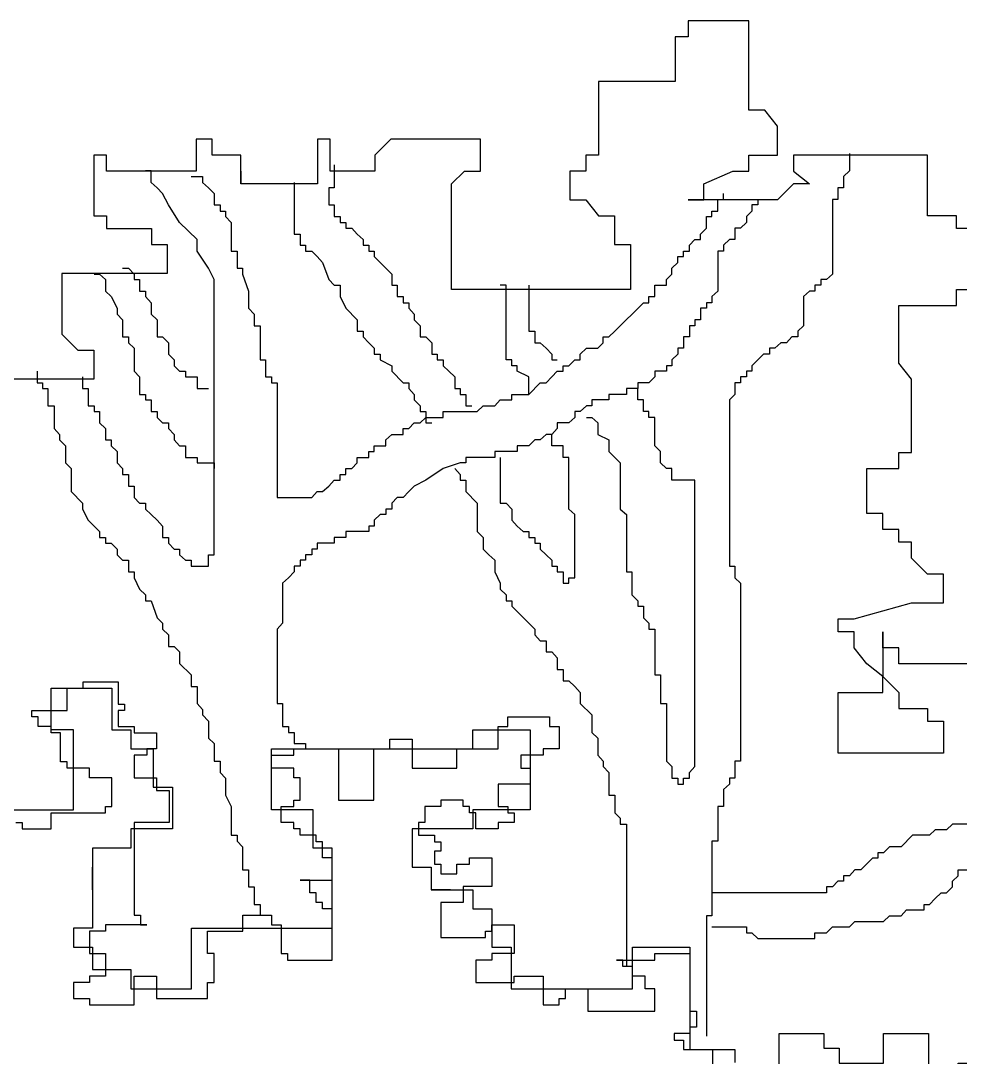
# Model space of a CAD drawing. Header units: millimetres. Extents: x 959 to 1071, y -109 to -6.
# Drawn here: x 1027.585 to 1028.397, y -76.591 to -75.696 of the extents above; entities that cross this region are included whole.
import ezdxf

# ---------------------------------------------------------------- set-up
doc = ezdxf.new("R2010")
doc.units = ezdxf.units.MM
doc.layers.add('muebless', color=90, linetype='Continuous')

# ---------------------------------------------------------------- blocks, each defined once
blk = doc.blocks.new('Arbfron2')
for points in [[(0.29536, 3.15447), (0.25672, 3.15447), (0.25672, 3.14066), (0.24568, 3.14066), (0.24568, 3.10199), (0.17943, 3.10199), (0.17943, 3.03846), (0.16838, 3.03846), (0.16838, 3.02465), (0.15458, 3.02465), (0.15458, 2.99979), (0.16838, 2.99979), (0.17943, 2.98598), (0.19323, 2.98598), (0.19323, 2.96112), (0.20703, 2.96112), (0.20703, 2.92245), (0.05245, 2.92245), (0.05245, 3.0136), (0.06349, 3.02465), (0.07729, 3.02465), (0.07729, 3.05227), (0, 3.05227), (-0.0138, 3.03846), (-0.0138, 3.02465), (-0.05245, 3.02465), (-0.05245, 3.05227), (-0.06349, 3.05227), (-0.06349, 3.0136), (-0.12974, 3.0136), (-0.12974, 3.02465), (-0.12974, 3.0136), (-0.12974, 3.03846), (-0.15458, 3.03846), (-0.15458, 3.05227), (-0.16838, 3.05227), (-0.16838, 3.02465), (-0.24568, 3.02465), (-0.24568, 3.03846), (-0.25672, 3.03846), (-0.25672, 2.98598), (-0.24568, 2.98598), (-0.24568, 2.97493), (-0.20703, 2.97493), (-0.20703, 2.96112), (-0.19323, 2.96112), (-0.19323, 2.93626), (-0.28432, 2.93626), (-0.28432, 2.88377), (-0.27052, 2.86996), (-0.25672, 2.86996), (-0.25672, 2.8451), (-0.33401, 2.8451)], [(0.50239, 2.59926), (0.4389, 2.59926), (0.4389, 2.61308), (0.4251, 2.61308), (0.4251, 2.62689), (0.4251, 2.58822), (0.4389, 2.5744), (0.4389, 2.56059), (0.46375, 2.56059), (0.46375, 2.54954), (0.47755, 2.54954), (0.47755, 2.52192), (0.38646, 2.52192), (0.38646, 2.5744), (0.4251, 2.5744), (0.4251, 2.58822), (0.4113, 2.59926), (0.40026, 2.61308), (0.40026, 2.62689), (0.38646, 2.62689), (0.38646, 2.63794), (0.40026, 2.63794), (0.44994, 2.65175), (0.47755, 2.65175), (0.47755, 2.67661), (0.46375, 2.67661), (0.44994, 2.69042), (0.44994, 2.70423), (0.4389, 2.70423), (0.4389, 2.71528), (0.4251, 2.71528), (0.4251, 2.72909), (0.4113, 2.72909), (0.4113, 2.76776), (0.4389, 2.76776), (0.4389, 2.78157), (0.44994, 2.78157), (0.44994, 2.8451), (0.4389, 2.85891), (0.4389, 2.90863), (0.48859, 2.90863), (0.48859, 2.92245), (0.50239, 2.92245)], [(0.50239, 2.97493), (0.48859, 2.97493), (0.48859, 2.98598), (0.46375, 2.98598), (0.46375, 3.03846), (0.34781, 3.03846), (0.34781, 3.02465), (0.36161, 3.0136), (0.34781, 3.0136), (0.33401, 2.99979), (0.25672, 2.99979), (0.27052, 2.99979), (0.27052, 3.0136), (0.29536, 3.02465), (0.30916, 3.02465), (0.30916, 3.03846), (0.33401, 3.03846), (0.33401, 3.06332), (0.32297, 3.07713), (0.30916, 3.07713), (0.30916, 3.15447), (0.29536, 3.15447)], [(0.39623, 3.03994), (0.39623, 3.02477), (0.39102, 3.02003), (0.39102, 3.01007), (0.38628, 3.01007), (0.38628, 3.00012), (0.38155, 3.00012), (0.38155, 2.93565), (0.37633, 2.93091), (0.3716, 2.93091), (0.3716, 2.92617), (0.36639, 2.92617), (0.36639, 2.92096), (0.36165, 2.92096), (0.35644, 2.91622), (0.35644, 2.89109), (0.3517, 2.88635), (0.3517, 2.88161), (0.34649, 2.88161), (0.34175, 2.8764), (0.33702, 2.8764), (0.33181, 2.87166), (0.32707, 2.87166), (0.32707, 2.86644), (0.32186, 2.86644), (0.31191, 2.85649), (0.31191, 2.85175), (0.30717, 2.85175), (0.30717, 2.84701), (0.30196, 2.84701), (0.30196, 2.8418), (0.29722, 2.8418), (0.29722, 2.83184), (0.29249, 2.8271), (0.29249, 2.68347), (0.29722, 2.68347), (0.29722, 2.67352), (0.30196, 2.66878), (0.30196, 2.51519), (0.29722, 2.51519), (0.29722, 2.5005), (0.29249, 2.5005), (0.29249, 2.49528), (0.28728, 2.49054), (0.28728, 2.47585), (0.28254, 2.47585), (0.28254, 2.44598), (0.27733, 2.44598), (0.27733, 2.38152), (0.27259, 2.38152), (0.27259, 2.2777)], [(-0.04906, 3.02998), (-0.04906, 3.01007), (-0.0538, 3.01007), (-0.0538, 2.99538), (-0.04906, 2.99538), (-0.04906, 2.98543), (-0.04385, 2.98543), (-0.04385, 2.98021), (-0.03911, 2.98021), (-0.03911, 2.97547), (-0.0339, 2.97547), (-0.02916, 2.97026), (-0.02395, 2.96552), (-0.02395, 2.96078), (-0.01921, 2.96078), (-0.01921, 2.95556), (-0.01448, 2.95556), (-0.01448, 2.95082), (0.00068, 2.93565), (0.00068, 2.92617), (0.00542, 2.92617), (0.00542, 2.91622), (0.01063, 2.91622), (0.01063, 2.911), (0.01537, 2.911), (0.01537, 2.90626), (0.0201, 2.90105), (0.0201, 2.89631), (0.02531, 2.89109), (0.02531, 2.88161), (0.03005, 2.88161), (0.03526, 2.8764), (0.03526, 2.86644), (0.04, 2.86644), (0.04, 2.8617), (0.04521, 2.8617), (0.04521, 2.85649), (0.04995, 2.85175), (0.05516, 2.84701), (0.05516, 2.83705), (0.0599, 2.83705), (0.0599, 2.83184), (0.06463, 2.83184), (0.06463, 2.82189), (0.06984, 2.82189)], [(-0.26649, 2.84701), (-0.26649, 2.83705), (-0.26175, 2.83705), (-0.26175, 2.82189), (-0.25654, 2.82189), (-0.25654, 2.81715), (-0.25181, 2.81715), (-0.25181, 2.80719), (-0.2466, 2.80245), (-0.2466, 2.7925), (-0.24186, 2.7925), (-0.24186, 2.78728), (-0.23665, 2.78254), (-0.23665, 2.77259), (-0.23191, 2.76785), (-0.23191, 2.76263), (-0.2267, 2.76263), (-0.2267, 2.75268), (-0.22196, 2.75268), (-0.22196, 2.74272), (-0.21723, 2.73798), (-0.21201, 2.73798), (-0.21201, 2.73277), (-0.20728, 2.72803), (-0.20207, 2.72329), (-0.19733, 2.71807), (-0.19733, 2.70812), (-0.19212, 2.70812), (-0.19212, 2.70338), (-0.18738, 2.69817), (-0.18264, 2.69817), (-0.18264, 2.69342), (-0.17743, 2.68868), (-0.1727, 2.68868), (-0.1727, 2.68347), (-0.15754, 2.68347), (-0.15754, 2.69342), (-0.1528, 2.69342), (-0.1528, 2.93091), (-0.15754, 2.94087), (-0.16749, 2.95556), (-0.16749, 2.96552), (-0.18264, 2.98021), (-0.19212, 2.99538), (-0.19733, 3.00533), (-0.20207, 3.01007), (-0.20728, 3.01481), (-0.20728, 3.02477), (-0.21201, 3.02477)], [(-0.1727, 3.02003), (-0.16275, 3.02003), (-0.16275, 3.01481), (-0.15754, 3.01007), (-0.1528, 3.00533), (-0.1528, 2.99538), (-0.14759, 2.99538), (-0.14759, 2.99017), (-0.14285, 2.99017), (-0.14285, 2.98543), (-0.13812, 2.98021), (-0.13812, 2.95556), (-0.1329, 2.95556), (-0.1329, 2.94087), (-0.12817, 2.94087), (-0.12817, 2.93565), (-0.12296, 2.92096), (-0.12296, 2.90626), (-0.11822, 2.90105), (-0.11822, 2.89109), (-0.11301, 2.89109), (-0.11301, 2.8617), (-0.10827, 2.8617), (-0.10827, 2.84701), (-0.10306, 2.84701), (-0.10306, 2.8418), (-0.09832, 2.8418), (-0.09832, 2.74272), (-0.06848, 2.74272), (-0.06374, 2.74794), (-0.05901, 2.74794), (-0.0538, 2.75268), (-0.04906, 2.75789), (-0.04385, 2.75789), (-0.04385, 2.76263), (-0.03911, 2.76263), (-0.03911, 2.76785), (-0.0339, 2.76785), (-0.02916, 2.77259), (-0.02916, 2.77733), (-0.01921, 2.77733), (-0.01921, 2.78254), (-0.01448, 2.78254), (-0.01448, 2.78728), (-0.00453, 2.78728), (-0.00453, 2.7925), (0.00068, 2.79724), (0.01063, 2.79724), (0.01063, 2.80245), (0.01537, 2.80245), (0.0201, 2.80719), (0.02531, 2.80719), (0.03005, 2.81193), (0.04521, 2.81193), (0.04521, 2.81715), (0.07458, 2.81715), (0.07979, 2.82189), (0.08974, 2.82189), (0.09448, 2.8271), (0.10442, 2.8271), (0.10442, 2.83184), (0.11911, 2.83184), (0.12906, 2.8418), (0.13427, 2.8418), (0.13901, 2.84701), (0.14374, 2.85175), (0.14895, 2.85175), (0.14895, 2.85649), (0.15369, 2.85649), (0.1589, 2.8617), (0.16364, 2.8617), (0.16364, 2.86644), (0.16885, 2.87166), (0.1788, 2.87166), (0.18353, 2.8764), (0.18353, 2.88161), (0.18827, 2.88161), (0.19348, 2.88635), (0.21812, 2.911), (0.22285, 2.911), (0.22285, 2.91622), (0.22806, 2.91622), (0.22806, 2.92617), (0.23801, 2.92617), (0.23801, 2.93091), (0.24275, 2.93565), (0.24275, 2.94087), (0.24796, 2.94561), (0.24796, 2.95082), (0.2527, 2.95082), (0.2527, 2.95556), (0.25791, 2.95556), (0.25791, 2.96078), (0.26264, 2.96552), (0.26738, 2.96552), (0.26738, 2.97026), (0.27259, 2.97547), (0.27259, 2.98543), (0.27733, 2.98543), (0.27733, 2.99017), (0.28254, 2.99017), (0.28254, 3.00012), (0.28728, 3.00012), (0.28728, 3.00533)], [(-0.08364, 3.01481), (-0.08364, 2.97026), (-0.07843, 2.97026), (-0.07843, 2.96078), (-0.07369, 2.96078), (-0.07369, 2.95556), (-0.06848, 2.95556), (-0.06374, 2.95082), (-0.05901, 2.94561), (-0.0538, 2.93091), (-0.04906, 2.92617), (-0.04385, 2.92617), (-0.04385, 2.91622), (-0.03911, 2.90626), (-0.02916, 2.89631), (-0.02916, 2.88635), (-0.02395, 2.88635), (-0.02395, 2.88161), (-0.01921, 2.8764), (-0.01448, 2.87166), (-0.01448, 2.86644), (-0.00927, 2.86644), (-0.00927, 2.8617), (0.00068, 2.85649), (0.00068, 2.85175), (0.01063, 2.8418), (0.01537, 2.8418), (0.01537, 2.83705), (0.0201, 2.83184), (0.0201, 2.8271), (0.02531, 2.82189), (0.02531, 2.81715), (0.03005, 2.81715), (0.03005, 2.80719), (0.03526, 2.80719)], [(0.31712, 3.00012), (0.31712, 2.99538), (0.31191, 2.99538), (0.31191, 2.99017), (0.30717, 2.98543), (0.30717, 2.98021), (0.30196, 2.97547), (0.29722, 2.97547), (0.29722, 2.96552), (0.29249, 2.96552), (0.28728, 2.96078), (0.28728, 2.95556), (0.28254, 2.95556), (0.28254, 2.92096), (0.27733, 2.91622), (0.27733, 2.911), (0.27259, 2.911), (0.27259, 2.90626), (0.26738, 2.90626), (0.26738, 2.89631), (0.26264, 2.89631), (0.26264, 2.89109), (0.25791, 2.89109), (0.25791, 2.88161), (0.2527, 2.88161), (0.2527, 2.87166), (0.24796, 2.87166), (0.24796, 2.86644), (0.24275, 2.8617), (0.24275, 2.85649), (0.23801, 2.85649), (0.23801, 2.85175), (0.22806, 2.85175), (0.22806, 2.84701), (0.22285, 2.8418), (0.21338, 2.8418), (0.21338, 2.83705), (0.20343, 2.83705), (0.20343, 2.83184), (0.18827, 2.83184), (0.18827, 2.8271), (0.17359, 2.8271), (0.17359, 2.82189), (0.16885, 2.82189), (0.16364, 2.81715), (0.1589, 2.81715), (0.1589, 2.81193), (0.15369, 2.80719), (0.14374, 2.80719), (0.14374, 2.80245), (0.13901, 2.79724), (0.13427, 2.79724), (0.12906, 2.7925), (0.12432, 2.7925), (0.11911, 2.78728), (0.10916, 2.78728), (0.10916, 2.78254), (0.08974, 2.78254), (0.08974, 2.77733), (0.06463, 2.77733), (0.06463, 2.77259), (0.0599, 2.77259), (0.04521, 2.76785), (0.03005, 2.75789), (0.0201, 2.75268)], [(-0.23191, 2.94087), (-0.2267, 2.94087), (-0.22196, 2.93565), (-0.22196, 2.93091), (-0.21723, 2.93091), (-0.21723, 2.92096), (-0.21201, 2.92096), (-0.21201, 2.91622), (-0.20728, 2.911), (-0.20728, 2.90105), (-0.20207, 2.89631), (-0.20207, 2.88161), (-0.19733, 2.88161), (-0.19212, 2.8764), (-0.19212, 2.86644), (-0.18738, 2.8617), (-0.18738, 2.85649), (-0.18264, 2.85175), (-0.17743, 2.85175), (-0.17743, 2.84701), (-0.16749, 2.84701), (-0.16749, 2.83705), (-0.15754, 2.83705)], [(-0.25654, 2.93565), (-0.25181, 2.93565), (-0.2466, 2.93091), (-0.2466, 2.92096), (-0.24186, 2.91622), (-0.23665, 2.90626), (-0.23665, 2.90105), (-0.23191, 2.89631), (-0.23191, 2.88161), (-0.2267, 2.88161), (-0.2267, 2.8764), (-0.22196, 2.87166), (-0.22196, 2.85175), (-0.21723, 2.84701), (-0.21723, 2.83184), (-0.21201, 2.83184), (-0.21201, 2.8271), (-0.20728, 2.8271), (-0.20728, 2.81715), (-0.20207, 2.81715), (-0.20207, 2.81193), (-0.19733, 2.80719), (-0.19212, 2.80719), (-0.19212, 2.80245), (-0.18738, 2.79724), (-0.18738, 2.7925), (-0.18264, 2.78728), (-0.17743, 2.78728), (-0.17743, 2.77733), (-0.16749, 2.77733), (-0.16749, 2.77259), (-0.1528, 2.77259), (-0.1528, 2.76785)], [(0.11911, 2.83184), (0.11911, 2.84701), (0.10916, 2.85175), (0.10916, 2.85649), (0.10442, 2.85649), (0.10442, 2.8617), (0.09969, 2.8617), (0.09969, 2.92617), (0.09448, 2.92617)], [(0.11911, 2.92617), (0.11911, 2.88635), (0.12432, 2.88635), (0.12432, 2.8764), (0.12906, 2.8764), (0.13427, 2.87166), (0.13901, 2.86644), (0.13901, 2.8617), (0.14374, 2.8617)], [(-0.30581, 2.85175), (-0.30581, 2.8418), (-0.30107, 2.8418), (-0.30107, 2.83705), (-0.29634, 2.83705), (-0.29634, 2.82189), (-0.29112, 2.82189), (-0.29112, 2.80245), (-0.28639, 2.79724), (-0.28639, 2.7925), (-0.28118, 2.78728), (-0.28118, 2.77259), (-0.27644, 2.76785), (-0.27644, 2.74794), (-0.26649, 2.73798), (-0.26649, 2.73277), (-0.26175, 2.72329), (-0.25181, 2.71333), (-0.25181, 2.70812), (-0.2466, 2.70812), (-0.2466, 2.70338), (-0.24186, 2.70338), (-0.23665, 2.69817), (-0.23665, 2.69342), (-0.23191, 2.68868), (-0.2267, 2.68868), (-0.2267, 2.67873), (-0.22196, 2.67873), (-0.22196, 2.67352), (-0.21723, 2.66356), (-0.21201, 2.65882), (-0.21201, 2.65361), (-0.20728, 2.65361), (-0.20207, 2.63891), (-0.19733, 2.63417), (-0.19733, 2.62896), (-0.19212, 2.62422), (-0.19212, 2.61426), (-0.18738, 2.61426), (-0.18264, 2.60952), (-0.18264, 2.59957), (-0.1727, 2.58961), (-0.1727, 2.57966), (-0.16749, 2.57966), (-0.16749, 2.56496), (-0.16275, 2.55975), (-0.16275, 2.55501), (-0.15754, 2.54979), (-0.15754, 2.5351), (-0.1528, 2.53036), (-0.1528, 2.51519), (-0.14759, 2.51519), (-0.14759, 2.50524), (-0.14285, 2.5005), (-0.14285, 2.4858), (-0.13812, 2.47585), (-0.13812, 2.4512), (-0.1329, 2.4512), (-0.1329, 2.44598), (-0.12817, 2.44124), (-0.12817, 2.42133), (-0.12296, 2.42133), (-0.12296, 2.40664), (-0.11822, 2.40664), (-0.11822, 2.39147), (-0.11301, 2.39147), (-0.11301, 2.38152)], [(0.26264, 2.75789), (0.24275, 2.75789), (0.24275, 2.76785), (0.23801, 2.76785), (0.2328, 2.77259), (0.2328, 2.78254), (0.22806, 2.78728), (0.22806, 2.81193), (0.22285, 2.81193), (0.22285, 2.81715), (0.21812, 2.81715), (0.21812, 2.8271), (0.21338, 2.8271), (0.21338, 2.83705)], [(0.16885, 2.81193), (0.17359, 2.81193), (0.1788, 2.80719), (0.1788, 2.79724), (0.18827, 2.7925), (0.18827, 2.78254), (0.19822, 2.77259), (0.19822, 2.73277), (0.20343, 2.72803), (0.20343, 2.67873), (0.20817, 2.67873), (0.20817, 2.65882), (0.21338, 2.65361), (0.21338, 2.64887), (0.21812, 2.64887), (0.21812, 2.63891), (0.22285, 2.63417), (0.22285, 2.62896), (0.22806, 2.62896), (0.22806, 2.58961), (0.2328, 2.58961), (0.2328, 2.56496), (0.23801, 2.56496), (0.23801, 2.51519), (0.24275, 2.51045), (0.24275, 2.5005), (0.24796, 2.5005), (0.24796, 2.49528), (0.2527, 2.49528), (0.2527, 2.5005), (0.25791, 2.5005), (0.25791, 2.50524), (0.26264, 2.51045), (0.26264, 2.75789)], [(0.09448, 2.77733), (0.09448, 2.73798), (0.09969, 2.73798), (0.10442, 2.73277), (0.10442, 2.72329), (0.10916, 2.71807), (0.11437, 2.71333), (0.11911, 2.71333), (0.11911, 2.70812), (0.12432, 2.70812), (0.12432, 2.70338), (0.12906, 2.70338), (0.12906, 2.69817), (0.13427, 2.69342), (0.13901, 2.68868), (0.13901, 2.68347), (0.14374, 2.68347), (0.14374, 2.67873), (0.14895, 2.67873), (0.14895, 2.66878), (0.15369, 2.66878), (0.15369, 2.67352), (0.1589, 2.67352), (0.1589, 2.72803), (0.15369, 2.73277), (0.15369, 2.77733), (0.14895, 2.77733), (0.14895, 2.78728), (0.13901, 2.78728), (0.13901, 2.79724)], [(0.05516, 2.76785), (0.0599, 2.76263), (0.0599, 2.75789), (0.06463, 2.75789), (0.06463, 2.74794), (0.07458, 2.73798), (0.07458, 2.71333), (0.07979, 2.70812), (0.07979, 2.69817), (0.08453, 2.69342), (0.08974, 2.68868), (0.08974, 2.67873), (0.09448, 2.66878), (0.09448, 2.66356), (0.09969, 2.65882), (0.09969, 2.65361), (0.10442, 2.65361), (0.10442, 2.64887), (0.12432, 2.62896), (0.12432, 2.62422), (0.12906, 2.619), (0.13427, 2.619), (0.13427, 2.60952), (0.13901, 2.60952), (0.14374, 2.60431), (0.14374, 2.59435), (0.14895, 2.59435), (0.14895, 2.5844), (0.15369, 2.5844), (0.1589, 2.57966), (0.16364, 2.57444), (0.16364, 2.56496), (0.17359, 2.55501), (0.17359, 2.53984), (0.1788, 2.5351), (0.1788, 2.52041), (0.18353, 2.51519), (0.18353, 2.51045), (0.18827, 2.50524), (0.18827, 2.4858), (0.19348, 2.4858), (0.19348, 2.47063), (0.19822, 2.46589), (0.19822, 2.46068), (0.20343, 2.46068), (0.20343, 2.33743)], [(0.0201, 2.75268), (0.01537, 2.74794), (0.01063, 2.74272), (0.00542, 2.74272), (0.00068, 2.73798), (0.00068, 2.73277), (-0.00453, 2.73277), (-0.00453, 2.72803), (-0.00927, 2.72803), (-0.01448, 2.72329), (-0.01448, 2.71807), (-0.01921, 2.71807), (-0.01921, 2.71333), (-0.03911, 2.71333), (-0.03911, 2.70812), (-0.04906, 2.70812), (-0.04906, 2.70338), (-0.06374, 2.70338), (-0.06374, 2.69817), (-0.06848, 2.69817), (-0.06848, 2.69342), (-0.07369, 2.69342), (-0.07369, 2.68868), (-0.07843, 2.68868), (-0.07843, 2.68347), (-0.08364, 2.68347), (-0.08364, 2.67873), (-0.08838, 2.67352), (-0.09359, 2.66878), (-0.09359, 2.63417), (-0.09832, 2.62896), (-0.09832, 2.56496), (-0.09359, 2.56496), (-0.09359, 2.54505), (-0.08838, 2.54505), (-0.08838, 2.53984), (-0.08364, 2.53984), (-0.08364, 2.53036), (-0.07369, 2.53036), (-0.07369, 2.52515)], [(0.49997, 2.46068), (0.48529, 2.46068), (0.48008, 2.45594), (0.47013, 2.45594), (0.46539, 2.4512), (0.45071, 2.4512), (0.44076, 2.44124), (0.43081, 2.44124), (0.4256, 2.43603), (0.42086, 2.43603), (0.42086, 2.43129), (0.41613, 2.43129), (0.40618, 2.42133), (0.40097, 2.42133), (0.39623, 2.41612), (0.39102, 2.41612), (0.39102, 2.41138), (0.38628, 2.41138), (0.38155, 2.40664), (0.37633, 2.40664), (0.37633, 2.40142), (0.27733, 2.40142)], [(-0.34335, 2.47321), (-0.31023, 2.47321), (-0.31023, 2.47321), (-0.29366, 2.47321), (-0.29366, 2.47321), (-0.27434, 2.47321), (-0.27434, 2.47321), (-0.27434, 2.49254), (-0.27434, 2.49254), (-0.27434, 2.50912), (-0.27434, 2.50912), (-0.27434, 2.52569), (-0.27434, 2.52569), (-0.27434, 2.54226), (-0.27434, 2.54226), (-0.29366, 2.54226), (-0.29366, 2.54226), (-0.29366, 2.5616), (-0.29366, 2.5616), (-0.29366, 2.57817), (-0.29366, 2.57817), (-0.27434, 2.57817), (-0.27434, 2.57817), (-0.25778, 2.57817), (-0.25778, 2.57817), (-0.24122, 2.57817), (-0.24122, 2.57817), (-0.24122, 2.5616), (-0.24122, 2.5616), (-0.24122, 2.54226), (-0.24122, 2.54226), (-0.22465, 2.54226), (-0.22465, 2.54226), (-0.22465, 2.52569), (-0.22465, 2.52569), (-0.20533, 2.52569), (-0.20533, 2.49254), (-0.20533, 2.49254), (-0.18877, 2.49254), (-0.18877, 2.49254), (-0.18877, 2.47321), (-0.18877, 2.47321), (-0.18877, 2.45664), (-0.18877, 2.45664), (-0.22465, 2.45664), (-0.22465, 2.44006), (-0.25778, 2.44006), (-0.25778, 2.40415), (-0.25778, 2.40415), (-0.25778, 2.42349), (-0.25778, 2.42349)], [(-0.32403, 2.46216), (-0.31851, 2.46216), (-0.31851, 2.46216), (-0.31851, 2.45664), (-0.31851, 2.45664), (-0.31023, 2.45664), (-0.31023, 2.45664), (-0.30471, 2.45664), (-0.30471, 2.45664), (-0.29918, 2.45664), (-0.29918, 2.45664), (-0.29366, 2.45664), (-0.29366, 2.45664), (-0.29366, 2.46216), (-0.29366, 2.46216), (-0.29366, 2.47045), (-0.29366, 2.47045), (-0.28538, 2.47045), (-0.28538, 2.47045), (-0.27986, 2.47045), (-0.27986, 2.47045), (-0.27434, 2.47045), (-0.27434, 2.47045), (-0.26606, 2.47045), (-0.26606, 2.47045), (-0.26054, 2.47045), (-0.26054, 2.47045), (-0.25502, 2.47045), (-0.25502, 2.47045), (-0.24674, 2.47045), (-0.24674, 2.47597), (-0.24122, 2.47597), (-0.24122, 2.47597), (-0.24122, 2.4815), (-0.24122, 2.4815), (-0.24122, 2.48978), (-0.24122, 2.48978), (-0.24122, 2.49531), (-0.24122, 2.49531), (-0.24122, 2.50083), (-0.25502, 2.50083), (-0.25502, 2.50083), (-0.26054, 2.50083), (-0.26054, 2.50083), (-0.26054, 2.50912), (-0.26054, 2.50912), (-0.26606, 2.50912), (-0.26606, 2.50912), (-0.27434, 2.50912), (-0.27434, 2.50912), (-0.27986, 2.50912), (-0.27986, 2.50912), (-0.27986, 2.51464), (-0.27986, 2.51464), (-0.28538, 2.51464), (-0.28538, 2.51464), (-0.28538, 2.52017), (-0.28538, 2.52017), (-0.28538, 2.52569), (-0.28538, 2.52569), (-0.28538, 2.53398), (-0.28538, 2.53398), (-0.28538, 2.5395), (-0.28538, 2.5395), (-0.29366, 2.5395), (-0.29366, 2.5395), (-0.29366, 2.54503), (-0.29366, 2.54503), (-0.29918, 2.54503), (-0.29918, 2.54503), (-0.30471, 2.54503), (-0.30471, 2.54503), (-0.30471, 2.55331), (-0.30471, 2.55331), (-0.31023, 2.55331), (-0.31023, 2.55331), (-0.31023, 2.55884), (-0.31023, 2.55884), (-0.30471, 2.55884), (-0.30471, 2.55884), (-0.29918, 2.55884), (-0.29918, 2.55884), (-0.29366, 2.55884), (-0.29366, 2.55884), (-0.28538, 2.55884), (-0.28538, 2.55884), (-0.27986, 2.55884), (-0.27986, 2.55884), (-0.27986, 2.56436), (-0.27986, 2.56436), (-0.27986, 2.56989), (-0.27986, 2.56989), (-0.27986, 2.57817), (-0.27986, 2.57817), (-0.27434, 2.57817), (-0.27434, 2.57817), (-0.26606, 2.57817), (-0.26606, 2.57817), (-0.26606, 2.5837), (-0.2357, 2.5837), (-0.2357, 2.5837), (-0.2357, 2.57817), (-0.2357, 2.57817), (-0.2357, 2.56989), (-0.2357, 2.56989), (-0.2357, 2.56436), (-0.23017, 2.56436), (-0.23017, 2.55884), (-0.23017, 2.55884), (-0.2357, 2.55884), (-0.2357, 2.55884), (-0.2357, 2.55331), (-0.2357, 2.55331), (-0.2357, 2.54503), (-0.2357, 2.54503), (-0.23017, 2.54503), (-0.23017, 2.54503), (-0.22189, 2.54503), (-0.22189, 2.54503), (-0.22189, 2.5395), (-0.21085, 2.5395), (-0.21085, 2.5395), (-0.20257, 2.5395), (-0.20257, 2.5395), (-0.20257, 2.53398), (-0.20257, 2.53398), (-0.20257, 2.52569), (-0.20257, 2.52569), (-0.21085, 2.52569), (-0.21085, 2.52569), (-0.21085, 2.52017), (-0.21085, 2.52017), (-0.21637, 2.52017), (-0.21637, 2.52017), (-0.22189, 2.52017), (-0.22189, 2.52017), (-0.22189, 2.51464), (-0.22189, 2.51464), (-0.22189, 2.50912), (-0.22189, 2.50912), (-0.22189, 2.50083), (-0.22189, 2.50083), (-0.21637, 2.50083), (-0.21637, 2.50083), (-0.21085, 2.50083), (-0.21085, 2.50083), (-0.20257, 2.50083), (-0.20257, 2.48978), (-0.19153, 2.48978), (-0.19153, 2.48978), (-0.19153, 2.4815), (-0.19153, 2.4815), (-0.19153, 2.47597), (-0.19153, 2.47597), (-0.19153, 2.47045), (-0.19153, 2.47045), (-0.19153, 2.46216), (-0.19153, 2.46216), (-0.19705, 2.46216), (-0.19705, 2.46216), (-0.20257, 2.46216), (-0.20257, 2.46216), (-0.21085, 2.46216), (-0.21085, 2.46216), (-0.22189, 2.46216), (-0.22189, 2.38205), (-0.21637, 2.38205), (-0.21637, 2.37377), (-0.21085, 2.37377)], [(0.27733, 2.37203), (0.30717, 2.37203), (0.30717, 2.36682), (0.31191, 2.36682), (0.31712, 2.36208), (0.36639, 2.36208), (0.36639, 2.36682), (0.37633, 2.36682), (0.38155, 2.37203), (0.39623, 2.37203), (0.40097, 2.37677), (0.4256, 2.37677), (0.43081, 2.38152), (0.44076, 2.38152), (0.4455, 2.38673), (0.46066, 2.38673), (0.46066, 2.39147), (0.46539, 2.39147), (0.47013, 2.39668), (0.47534, 2.40142), (0.48008, 2.40142), (0.48529, 2.40664), (0.48529, 2.41138), (0.49003, 2.41612), (0.49003, 2.42133), (0.49997, 2.42133)], [(-0.04523, 2.52569), (-0.04523, 2.52017), (-0.04523, 2.52017), (-0.04523, 2.51464), (-0.04523, 2.51464), (-0.04523, 2.50912), (-0.04523, 2.50912), (-0.04523, 2.49531), (-0.04523, 2.49531), (-0.04523, 2.48978), (-0.04523, 2.48978), (-0.04523, 2.4815), (-0.04523, 2.4815), (-0.03971, 2.4815), (-0.03971, 2.4815), (-0.03143, 2.4815), (-0.03143, 2.4815), (-0.02591, 2.4815), (-0.02591, 2.4815), (-0.02038, 2.4815), (-0.02038, 2.4815), (-0.01486, 2.4815), (-0.01486, 2.4815), (-0.01486, 2.48978), (-0.01486, 2.48978), (-0.01486, 2.49531), (-0.01486, 2.49531), (-0.01486, 2.50083), (-0.01486, 2.50083), (-0.01486, 2.50912), (-0.01486, 2.50912), (-0.01486, 2.51464), (-0.01486, 2.51464), (-0.01486, 2.52017), (-0.01486, 2.52017), (-0.01486, 2.52569), (-0.01486, 2.52569), (-0.00658, 2.52569), (-0.00658, 2.52569), (-0.00106, 2.52569), (-0.00106, 2.52569), (-0.00106, 2.53398), (0.01274, 2.53398), (0.01274, 2.53398), (0.01826, 2.53398), (0.01826, 2.53398), (0.01826, 2.52569), (0.01826, 2.52569), (0.01826, 2.52017), (0.01826, 2.52017), (0.01826, 2.51464), (0.01826, 2.51464), (0.01826, 2.50912), (0.01826, 2.50912), (0.02378, 2.50912), (0.02378, 2.50912), (0.0293, 2.50912), (0.0293, 2.50912), (0.03758, 2.50912), (0.03758, 2.50912), (0.0431, 2.50912), (0.0431, 2.50912), (0.04863, 2.50912), (0.04863, 2.50912), (0.05691, 2.50912), (0.05691, 2.50912), (0.05691, 2.51464), (0.05691, 2.51464), (0.05691, 2.52017), (0.05691, 2.52017), (0.05691, 2.52569), (0.05691, 2.52569), (0.06243, 2.52569), (0.06243, 2.52569), (0.06795, 2.52569), (0.06795, 2.52569), (0.07347, 2.52569), (0.07347, 2.52569), (0.08175, 2.52569), (0.08175, 2.52569), (0.08727, 2.52569), (0.08727, 2.52569), (0.09279, 2.52569), (0.09279, 2.52569), (0.09279, 2.53398), (0.09279, 2.53398), (0.09279, 2.5395), (0.09279, 2.5395), (0.09279, 2.54503), (0.09279, 2.54503), (0.10107, 2.54503), (0.10107, 2.54503), (0.10107, 2.55331), (0.10107, 2.55331), (0.10659, 2.55331), (0.10659, 2.55331), (0.11211, 2.55331), (0.11211, 2.55331), (0.1204, 2.55331), (0.1204, 2.55331), (0.12592, 2.55331), (0.12592, 2.55331), (0.13144, 2.55331), (0.13144, 2.55331), (0.13696, 2.55331), (0.13696, 2.55331), (0.13696, 2.54503), (0.13696, 2.54503), (0.14524, 2.54503), (0.14524, 2.54503), (0.14524, 2.5395), (0.14524, 2.5395), (0.14524, 2.53398), (0.14524, 2.53398), (0.14524, 2.52569), (0.14524, 2.52569), (0.13696, 2.52569), (0.13696, 2.52569), (0.13144, 2.52569), (0.13144, 2.52569), (0.13144, 2.52017), (0.13144, 2.52017), (0.12592, 2.52017), (0.12592, 2.52017), (0.1204, 2.52017), (0.1204, 2.52017), (0.11211, 2.52017), (0.11211, 2.52017), (0.11211, 2.51464), (0.11211, 2.51464), (0.11211, 2.50912), (0.11211, 2.50912), (0.1204, 2.50912), (0.1204, 2.50912), (0.1204, 2.50083), (0.1204, 2.50083), (0.1204, 2.49531), (0.1204, 2.49531), (0.11211, 2.49531), (0.11211, 2.49531), (0.10659, 2.49531), (0.10659, 2.49531), (0.10107, 2.49531), (0.10107, 2.49531), (0.09279, 2.49531), (0.09279, 2.49531), (0.09279, 2.48978), (0.09279, 2.48978), (0.09279, 2.4815), (0.09279, 2.4815), (0.09279, 2.47597), (0.09279, 2.47597), (0.10107, 2.47597), (0.10107, 2.47597), (0.10107, 2.47045), (0.10659, 2.47045), (0.10659, 2.46216), (0.10659, 2.46216), (0.10107, 2.46216), (0.10107, 2.46216), (0.09279, 2.46216), (0.09279, 2.46216), (0.09279, 2.45664), (0.09279, 2.45664), (0.08727, 2.45664), (0.08727, 2.45664), (0.08175, 2.45664), (0.08175, 2.45664), (0.07347, 2.45664), (0.07347, 2.45664), (0.07347, 2.46216), (0.07347, 2.46216), (0.07347, 2.47045), (0.06795, 2.47045), (0.06795, 2.47597), (0.06795, 2.47597), (0.06243, 2.47597), (0.06243, 2.47597), (0.06243, 2.4815), (0.06243, 2.4815), (0.05691, 2.4815), (0.05691, 2.4815), (0.04863, 2.4815), (0.04863, 2.4815), (0.0431, 2.4815), (0.0431, 2.4815), (0.0431, 2.47597), (0.0431, 2.47597), (0.03758, 2.47597), (0.03758, 2.47597), (0.0293, 2.47597), (0.0293, 2.46216), (0.0293, 2.46216), (0.02378, 2.46216), (0.02378, 2.46216), (0.02378, 2.45664), (0.02378, 2.45664), (0.02378, 2.45111), (0.02378, 2.45111), (0.03758, 2.45111), (0.03758, 2.45111), (0.03758, 2.44559), (0.0431, 2.44559), (0.0431, 2.4373), (0.0431, 2.4373), (0.03758, 2.4373), (0.03758, 2.4373), (0.03758, 2.43178), (0.03758, 2.43178), (0.03758, 2.42625), (0.03758, 2.42625), (0.0431, 2.42625), (0.0431, 2.42625), (0.0431, 2.41796), (0.0431, 2.41796), (0.04863, 2.41796), (0.04863, 2.41796), (0.05691, 2.41796), (0.05691, 2.41796), (0.05691, 2.42625), (0.05691, 2.42625), (0.06243, 2.42625), (0.06243, 2.42625), (0.06795, 2.42625), (0.06795, 2.42625), (0.06795, 2.43178), (0.06795, 2.43178), (0.07347, 2.43178), (0.07347, 2.43178), (0.08175, 2.43178), (0.08175, 2.43178), (0.08727, 2.43178), (0.08727, 2.43178), (0.08727, 2.42625), (0.08727, 2.42625), (0.08727, 2.41796), (0.08727, 2.41796), (0.08727, 2.41244), (0.08727, 2.41244), (0.08727, 2.40692), (0.08727, 2.40692), (0.08175, 2.40692), (0.08175, 2.40692), (0.07347, 2.40692), (0.07347, 2.40692), (0.06243, 2.40692), (0.06243, 2.40692), (0.06243, 2.3931), (0.0431, 2.3931), (0.0431, 2.3931)], [(-0.25778, 2.42349), (-0.25778, 2.40415), (-0.25778, 2.40415), (-0.25778, 2.38758), (-0.25778, 2.38758), (-0.25778, 2.37101), (-0.25778, 2.37101), (-0.27434, 2.37101), (-0.27434, 2.37101), (-0.27434, 2.35443), (-0.27434, 2.35443), (-0.25778, 2.35443), (-0.25778, 2.35443), (-0.25778, 2.3351), (-0.25778, 2.3351), (-0.24122, 2.3351), (-0.24122, 2.3351), (-0.22465, 2.3351), (-0.22465, 2.3351), (-0.22465, 2.31852), (-0.22465, 2.31852), (-0.20533, 2.31852), (-0.20533, 2.31852), (-0.18877, 2.31852), (-0.18877, 2.31852), (-0.17221, 2.31852), (-0.17221, 2.31852), (-0.17221, 2.3351), (-0.17221, 2.3351), (-0.17221, 2.35443), (-0.17221, 2.35443), (-0.17221, 2.37101), (-0.17221, 2.37101), (-0.15564, 2.37101), (-0.15564, 2.37101), (-0.13632, 2.37101), (-0.13632, 2.37101), (-0.11976, 2.37101), (-0.11976, 2.37101), (-0.1032, 2.37101), (-0.1032, 2.37101), (-0.08663, 2.37101), (-0.08663, 2.37101), (-0.06731, 2.37101), (-0.06731, 2.37101), (-0.05075, 2.37101), (-0.05075, 2.37101), (-0.05075, 2.38758), (-0.05075, 2.38758), (-0.05075, 2.40415), (-0.05075, 2.40415), (-0.05075, 2.42349), (-0.05075, 2.42349), (-0.05075, 2.44006), (-0.05075, 2.44006), (-0.06731, 2.44006), (-0.06731, 2.44006), (-0.06731, 2.45664), (-0.06731, 2.45664), (-0.06731, 2.47321), (-0.06731, 2.47321), (-0.08663, 2.47321), (-0.08663, 2.47321), (-0.1032, 2.47321), (-0.1032, 2.47321), (-0.1032, 2.49254), (-0.1032, 2.49254), (-0.1032, 2.50912), (-0.1032, 2.50912), (-0.1032, 2.52569), (-0.1032, 2.52569), (-0.08663, 2.52569), (-0.08663, 2.52569), (-0.06731, 2.52569), (-0.06731, 2.52569), (-0.05075, 2.52569), (-0.05075, 2.52569), (-0.03419, 2.52569), (-0.03419, 2.52569), (-0.01762, 2.52569), (-0.01762, 2.52569), (0.01826, 2.52569), (0.01826, 2.52569), (0.03482, 2.52569), (0.03482, 2.52569), (0.05139, 2.52569), (0.05139, 2.52569), (0.07071, 2.52569), (0.07071, 2.52569), (0.07071, 2.54226), (0.07071, 2.54226), (0.08727, 2.54226), (0.08727, 2.54226), (0.10383, 2.54226), (0.10383, 2.54226), (0.1204, 2.54226), (0.1204, 2.54226), (0.1204, 2.52569), (0.1204, 2.52569), (0.1204, 2.50912), (0.1204, 2.50912), (0.1204, 2.49254), (0.1204, 2.49254), (0.1204, 2.47321), (0.1204, 2.47321), (0.10383, 2.47321), (0.10383, 2.47321), (0.08727, 2.47321), (0.08727, 2.47321), (0.07071, 2.47321), (0.07071, 2.47321), (0.07071, 2.45664), (0.07071, 2.45664), (0.05139, 2.45664), (0.05139, 2.45664), (0.03482, 2.45664), (0.03482, 2.45664), (0.01826, 2.45664), (0.01826, 2.45664), (0.01826, 2.44006), (0.01826, 2.44006), (0.01826, 2.42349), (0.01826, 2.42349), (0.03482, 2.42349), (0.03482, 2.42349), (0.03482, 2.40415), (0.03482, 2.40415), (0.05139, 2.40415), (0.05139, 2.40415), (0.03482, 2.40415), (0.03482, 2.40415), (0.07071, 2.40415), (0.07071, 2.38758), (0.08727, 2.38758), (0.08727, 2.38758), (0.08727, 2.37101), (0.08727, 2.37101), (0.08727, 2.35443), (0.08727, 2.35443), (0.10383, 2.35443), (0.10383, 2.35443), (0.10383, 2.3351), (0.10383, 2.3351), (0.10383, 2.31852), (0.10383, 2.31852), (0.1204, 2.31852), (0.1204, 2.31852), (0.13972, 2.31852), (0.13972, 2.31852), (0.15628, 2.31852), (0.15628, 2.31852), (0.17284, 2.31852), (0.17284, 2.31852), (0.18941, 2.31852), (0.18941, 2.31852), (0.20873, 2.31852), (0.20873, 2.31852), (0.20873, 2.3351), (0.20873, 2.3351), (0.20873, 2.35443), (0.20873, 2.35443), (0.22529, 2.35443), (0.22529, 2.35443), (0.24185, 2.35443), (0.24185, 2.35443), (0.25842, 2.35443), (0.25842, 2.35443), (0.25842, 2.3351), (0.25842, 2.3351), (0.25842, 2.31852), (0.25842, 2.31852), (0.25842, 2.30195), (0.25842, 2.30195), (0.25842, 2.28538), (0.25842, 2.28538), (0.25842, 2.26604), (0.25842, 2.26604), (0.27774, 2.26604), (0.27774, 2.26604), (0.27774, 2.24947)], [(-0.21085, 2.37377), (-0.21637, 2.37377), (-0.21637, 2.37377), (-0.22189, 2.37377), (-0.22189, 2.37377), (-0.23017, 2.37377), (-0.23017, 2.37377), (-0.2357, 2.37377), (-0.2357, 2.37377), (-0.24122, 2.37377), (-0.24122, 2.37377), (-0.24674, 2.37377), (-0.24674, 2.37377), (-0.24674, 2.36824), (-0.24674, 2.36824), (-0.25502, 2.36824), (-0.25502, 2.36824), (-0.26054, 2.36824), (-0.26054, 2.36824), (-0.26054, 2.36272), (-0.26054, 2.36272), (-0.26054, 2.35443), (-0.26054, 2.35443), (-0.26054, 2.34891), (-0.26054, 2.34891), (-0.25502, 2.34891), (-0.25502, 2.34891), (-0.24674, 2.34891), (-0.24674, 2.33786), (-0.24674, 2.33786), (-0.24674, 2.32957), (-0.24674, 2.32957), (-0.25502, 2.32957), (-0.25502, 2.32957), (-0.26054, 2.32957), (-0.26054, 2.32957), (-0.26054, 2.32405), (-0.27434, 2.32405), (-0.27434, 2.32405), (-0.27434, 2.31852), (-0.27434, 2.31852), (-0.27434, 2.31024), (-0.26054, 2.31024), (-0.26054, 2.31024), (-0.26054, 2.30471), (-0.26054, 2.30471), (-0.25502, 2.30471), (-0.25502, 2.30471), (-0.24674, 2.30471), (-0.24674, 2.30471), (-0.24122, 2.30471), (-0.24122, 2.30471), (-0.2357, 2.30471), (-0.2357, 2.30471), (-0.23017, 2.30471), (-0.23017, 2.30471), (-0.22189, 2.30471), (-0.22189, 2.30471), (-0.22189, 2.31024), (-0.22189, 2.31024), (-0.22189, 2.31852), (-0.22189, 2.31852), (-0.22189, 2.32405), (-0.22189, 2.32405), (-0.22189, 2.32957), (-0.22189, 2.32957), (-0.21637, 2.32957), (-0.21637, 2.32957), (-0.21085, 2.32957), (-0.21085, 2.32957), (-0.20257, 2.32957), (-0.20257, 2.32957), (-0.20257, 2.32405), (-0.20257, 2.32405), (-0.20257, 2.31852), (-0.20257, 2.31852), (-0.20257, 2.31024), (-0.20257, 2.31024), (-0.19705, 2.31024), (-0.19705, 2.31024), (-0.19153, 2.31024), (-0.19153, 2.31024), (-0.18601, 2.31024), (-0.18601, 2.31024), (-0.17773, 2.31024), (-0.17773, 2.31024), (-0.17221, 2.31024), (-0.17221, 2.31024), (-0.16669, 2.31024), (-0.16669, 2.31024), (-0.1584, 2.31024), (-0.1584, 2.31024), (-0.1584, 2.31852), (-0.1584, 2.31852), (-0.1584, 2.32405), (-0.15288, 2.32405), (-0.15288, 2.32957), (-0.15288, 2.32957), (-0.15288, 2.33786), (-0.15288, 2.33786), (-0.15288, 2.34338), (-0.15288, 2.34338), (-0.15288, 2.34891), (-0.1584, 2.34891), (-0.1584, 2.35443), (-0.1584, 2.35443), (-0.1584, 2.36272), (-0.1584, 2.36272), (-0.1584, 2.36824), (-0.1584, 2.36824), (-0.15288, 2.36824), (-0.15288, 2.36824), (-0.13908, 2.36824), (-0.13908, 2.36824), (-0.13356, 2.36824), (-0.13356, 2.36824), (-0.12804, 2.36824), (-0.12804, 2.36824), (-0.12804, 2.37377), (-0.12804, 2.37377), (-0.12804, 2.38205), (-0.11424, 2.38205), (-0.11424, 2.38205), (-0.10872, 2.38205), (-0.10872, 2.38205), (-0.1032, 2.38205), (-0.1032, 2.38205), (-0.1032, 2.37377), (-0.1032, 2.37377), (-0.09492, 2.37377), (-0.09492, 2.37377), (-0.09492, 2.36824), (-0.09492, 2.36824), (-0.09492, 2.36272), (-0.09492, 2.36272), (-0.09492, 2.35443), (-0.09492, 2.35443), (-0.09492, 2.34891), (-0.09492, 2.34891), (-0.08939, 2.34891), (-0.08939, 2.34891), (-0.08939, 2.34338), (-0.07835, 2.34338), (-0.07835, 2.34338), (-0.07007, 2.34338), (-0.07007, 2.34338), (-0.06455, 2.34338), (-0.06455, 2.34338), (-0.05903, 2.34338), (-0.05903, 2.34338), (-0.05075, 2.34338), (-0.05075, 2.34338), (-0.05075, 2.34891), (-0.05075, 2.34891), (-0.05075, 2.36824), (-0.05075, 2.36824), (-0.05075, 2.38758), (-0.05075, 2.38758), (-0.05903, 2.38758), (-0.05903, 2.38758), (-0.05903, 2.3931), (-0.06455, 2.3931), (-0.06455, 2.40139), (-0.06455, 2.40139), (-0.07007, 2.40139), (-0.07007, 2.40139), (-0.07007, 2.40692), (-0.07007, 2.40692), (-0.07007, 2.41244), (-0.07007, 2.41244), (-0.07835, 2.41244), (-0.07835, 2.41244), (-0.07007, 2.41244), (-0.07007, 2.41244), (-0.06455, 2.41244), (-0.06455, 2.41244), (-0.05903, 2.41244), (-0.05903, 2.41244), (-0.05075, 2.41244), (-0.05075, 2.41244), (-0.05075, 2.41796), (-0.05075, 2.41796), (-0.05075, 2.42625), (-0.05075, 2.42625), (-0.05075, 2.43178), (-0.05075, 2.43178), (-0.05903, 2.43178), (-0.05903, 2.44559), (-0.05903, 2.44559), (-0.06455, 2.44559), (-0.06455, 2.44559), (-0.06455, 2.45111), (-0.06455, 2.45111), (-0.07007, 2.45111), (-0.07007, 2.45111), (-0.07835, 2.45111), (-0.07835, 2.45664), (-0.08387, 2.45664), (-0.08387, 2.45664), (-0.08387, 2.46216), (-0.09492, 2.46216), (-0.09492, 2.46216), (-0.09492, 2.47045), (-0.09492, 2.47045), (-0.09492, 2.47597), (-0.09492, 2.47597), (-0.08939, 2.47597), (-0.08939, 2.47597), (-0.08387, 2.47597), (-0.08387, 2.47597), (-0.08387, 2.4815), (-0.08387, 2.4815), (-0.07835, 2.4815), (-0.07835, 2.4815), (-0.07835, 2.48978), (-0.07835, 2.48978), (-0.07835, 2.49531), (-0.07835, 2.49531), (-0.07835, 2.50083), (-0.07835, 2.50083), (-0.08387, 2.50083), (-0.08387, 2.50083), (-0.08387, 2.50912), (-0.08387, 2.50912), (-0.08939, 2.50912), (-0.08939, 2.50912), (-0.09492, 2.50912), (-0.09492, 2.50912), (-0.1032, 2.50912), (-0.1032, 2.50912), (-0.1032, 2.51464), (-0.1032, 2.51464), (-0.1032, 2.52017), (-0.1032, 2.52017), (-0.09492, 2.52017), (-0.09492, 2.52017), (-0.08387, 2.52017), (-0.08387, 2.52569), (-0.07835, 2.52569), (-0.07835, 2.52569), (-0.06455, 2.52569), (-0.06455, 2.52569), (-0.05075, 2.52569), (-0.05075, 2.52569), (-0.04523, 2.52569), (-0.04523, 2.52569)], [(0.0431, 2.3931), (0.0431, 2.38758), (0.0431, 2.38758), (0.0431, 2.38205), (0.0431, 2.38205), (0.0431, 2.37377), (0.0431, 2.37377), (0.0431, 2.36824), (0.0431, 2.36824), (0.0431, 2.36272), (0.0431, 2.36272), (0.04863, 2.36272), (0.04863, 2.36272), (0.05691, 2.36272), (0.05691, 2.36272), (0.06243, 2.36272), (0.06243, 2.36272), (0.06795, 2.36272), (0.06795, 2.36272), (0.07347, 2.36272), (0.07347, 2.36272), (0.08175, 2.36272), (0.08175, 2.36272), (0.08175, 2.36824), (0.08175, 2.36824), (0.08727, 2.36824), (0.08727, 2.36824), (0.08727, 2.37377), (0.08727, 2.37377), (0.09279, 2.37377), (0.09279, 2.37377), (0.10107, 2.37377), (0.10107, 2.37377), (0.10659, 2.37377), (0.10659, 2.37377), (0.10659, 2.36824), (0.10659, 2.36824), (0.10659, 2.36272), (0.10659, 2.36272), (0.10659, 2.35443), (0.10659, 2.35443), (0.10659, 2.34891), (0.09279, 2.34891), (0.09279, 2.34891), (0.08727, 2.34891), (0.08727, 2.34891), (0.08727, 2.34338), (0.08727, 2.34338), (0.08175, 2.34338), (0.08175, 2.34338), (0.07347, 2.34338), (0.07347, 2.34338), (0.07347, 2.33786), (0.07347, 2.33786), (0.07347, 2.32957), (0.07347, 2.32957), (0.07347, 2.32405), (0.07347, 2.32405), (0.08175, 2.32405), (0.08175, 2.32405), (0.08727, 2.32405), (0.08727, 2.32405), (0.09279, 2.32405), (0.09279, 2.32405), (0.10107, 2.32405), (0.10107, 2.32405), (0.10659, 2.32405), (0.10659, 2.32405), (0.10659, 2.32957), (0.10659, 2.32957), (0.11211, 2.32957), (0.11211, 2.32957), (0.1204, 2.32957), (0.1204, 2.32957), (0.12592, 2.32957), (0.12592, 2.32957), (0.13144, 2.32957), (0.13144, 2.32957), (0.13144, 2.32405), (0.13144, 2.32405), (0.13144, 2.31852), (0.13144, 2.31852), (0.13144, 2.31024), (0.13144, 2.31024), (0.13144, 2.30471), (0.13144, 2.30471), (0.13696, 2.30471), (0.13696, 2.30471), (0.14524, 2.30471), (0.14524, 2.30471), (0.14524, 2.31024), (0.15076, 2.31024), (0.15076, 2.31852), (0.15076, 2.31852), (0.15628, 2.31852), (0.15628, 2.31852), (0.16456, 2.31852), (0.16456, 2.31852), (0.17008, 2.31852), (0.17008, 2.31852), (0.17008, 2.31024), (0.17008, 2.31024), (0.17008, 2.30471), (0.17008, 2.30471), (0.17008, 2.29919), (0.17008, 2.29919), (0.1756, 2.29919), (0.1756, 2.29919), (0.18112, 2.29919), (0.18112, 2.29919), (0.18941, 2.29919), (0.18941, 2.29919), (0.19493, 2.29919), (0.19493, 2.29919), (0.20045, 2.29919), (0.20045, 2.29919), (0.20873, 2.29919), (0.20873, 2.29919), (0.21425, 2.29919), (0.21425, 2.29919), (0.21977, 2.29919), (0.21977, 2.29919), (0.22805, 2.29919), (0.22805, 2.29919), (0.22805, 2.30471), (0.22805, 2.30471), (0.22805, 2.31024), (0.22805, 2.31024), (0.22805, 2.31852), (0.22805, 2.31852), (0.21977, 2.31852), (0.21977, 2.32957), (0.20873, 2.32957), (0.20873, 2.32957), (0.20873, 2.33786), (0.20873, 2.33786), (0.20045, 2.33786), (0.20045, 2.33786), (0.20045, 2.34338), (0.19493, 2.34338), (0.20045, 2.34338), (0.20045, 2.34338), (0.22805, 2.34338), (0.22805, 2.34891), (0.23357, 2.34891), (0.23357, 2.34891), (0.23909, 2.34891), (0.23909, 2.34891), (0.24461, 2.34891), (0.24461, 2.34891), (0.25289, 2.34891), (0.25289, 2.34891), (0.25842, 2.34891), (0.25842, 2.34891), (0.25842, 2.34338), (0.25842, 2.34338), (0.25842, 2.33786), (0.25842, 2.33786), (0.25842, 2.32957), (0.25842, 2.32957), (0.25842, 2.32405), (0.25842, 2.32405), (0.25842, 2.31852), (0.25842, 2.31852), (0.25842, 2.29919), (0.25842, 2.29919), (0.26394, 2.29919), (0.26394, 2.29919), (0.26394, 2.29366), (0.26394, 2.29366), (0.26394, 2.28538), (0.26394, 2.28538), (0.25842, 2.28538), (0.25842, 2.28538), (0.25842, 2.27985), (0.25842, 2.27985), (0.25289, 2.27985), (0.25289, 2.27985), (0.24461, 2.27985), (0.24461, 2.27985), (0.24461, 2.27433), (0.24461, 2.27433), (0.25289, 2.27433), (0.25289, 2.27433), (0.25289, 2.26604), (0.25289, 2.26604), (0.25842, 2.26604), (0.25842, 2.26604), (0.26394, 2.26604), (0.26394, 2.26604), (0.27222, 2.26604), (0.27222, 2.26604), (0.27774, 2.26604), (0.27774, 2.26604), (0.28326, 2.26604), (0.28326, 2.26604), (0.28878, 2.26604), (0.28878, 2.26604), (0.29706, 2.26604), (0.29706, 2.25499)], [(0.3356, 2.2284), (0.3356, 2.28007), (0.37397, 2.28007), (0.37397, 2.26727), (0.38723, 2.26727), (0.38723, 2.25448), (0.4256, 2.25448), (0.4256, 2.28007), (0.46444, 2.28007), (0.46444, 2.24168), (0.49003, 2.24168), (0.49003, 2.25448), (0.50282, 2.25448)]]:
    blk.add_lwpolyline(points)

msp = doc.modelspace()

# ---------------------------------------------------------------- block references
at = {"layer": 'muebless'}
msp.add_blockref('Arbfron2', (1027.90524, -78.85039), dxfattribs=at)

doc.saveas('drawing.dxf')
